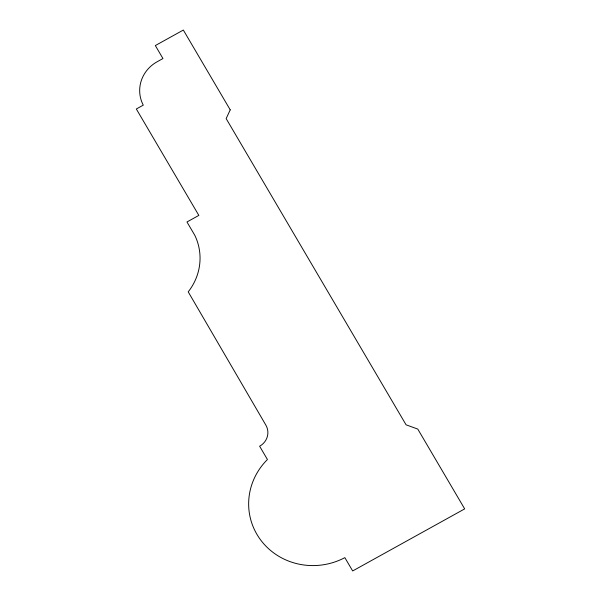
<?xml version="1.0" encoding="UTF-8"?>
<svg xmlns="http://www.w3.org/2000/svg" width="601" height="601" viewBox="0 0 601 601"><rect width="100%" height="100%" fill="white"/><g stroke="black" fill="none" stroke-linecap="round" stroke-linejoin="round"><path stroke-width="0.9" d="M230.221 109.855L226.156 118.607L406.073 424.809L417.785 429.084L464.678 508.889L352.674 570.95L344.854 557.645A65.577 62.714 -12.5 0 1 261.66 541.291A65.577 62.714 -12.5 0 1 267.437 459.517L259.624 446.22A16.069 15.363 -12.5 0 0 265.89 425.177L188.211 291.846A57.283 54.781 -12.5 0 0 194.799 235.299L186.971 221.979L198.841 215.398L136.322 108.991L143.271 105.145A34.062 32.574 -12.5 0 1 157.838 61.385L162.961 58.545L155.328 45.563L183.335 30.05L230.221 109.855"/></g></svg>
